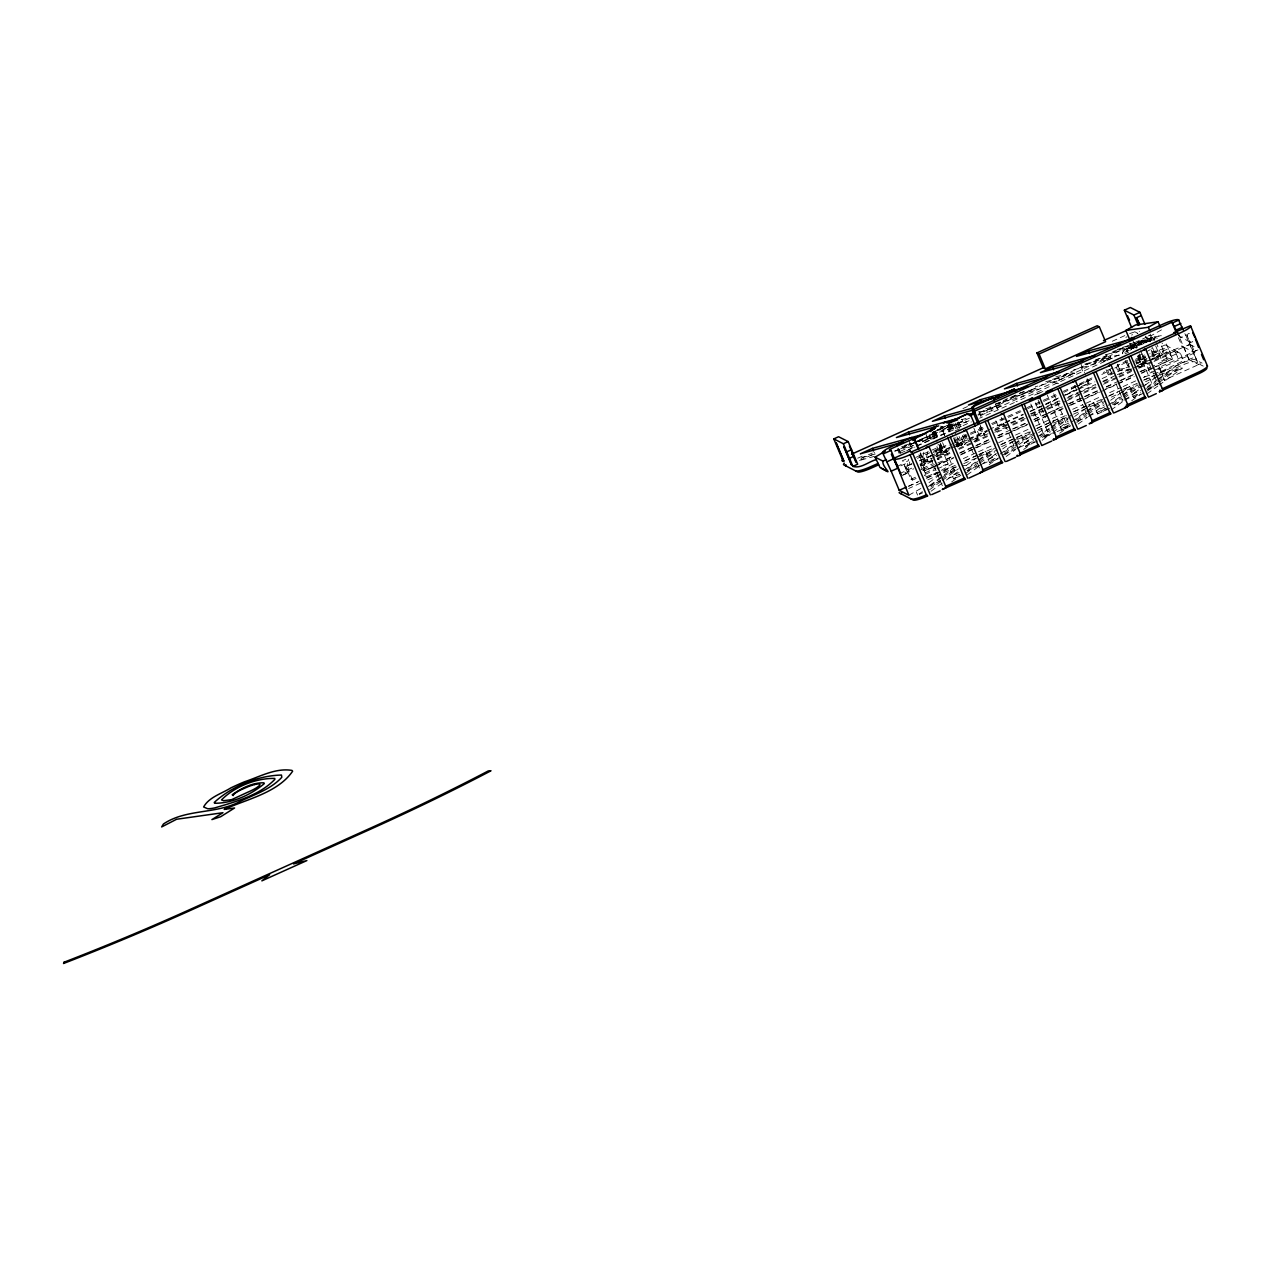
<?xml version="1.0" encoding="UTF-8"?>
<svg xmlns="http://www.w3.org/2000/svg" width="1271" height="1271" viewBox="0 0 1271 1271"><rect width="100%" height="100%" fill="white"/><g stroke="black" fill="none" stroke-linecap="round" stroke-linejoin="round"><path stroke-width="0.75" stroke-dasharray="5 3.75" d="M1145.775 357.326A6.657 1.16 -22.8 0 0 1142.025 359.423L1141.549 359.836A6.657 1.16 -22.8 0 0 1141.215 360.456L1138.562 355.054M941.827 479.167L951.073 472.462L949.802 467.521L942.574 470.778M979.369 461.802L987.074 456.225L987.17 454.51L985.803 451.284L978.94 454.383M1015.386 445.581L1023.091 439.988L1021.805 435.047L1016.673 437.367M1051.387 429.344L1059.093 423.751L1057.822 418.81L1052.674 421.13M1088.945 411.995L1095.094 407.514L1095.189 405.814L1093.823 402.573L1088.691 404.893M1123.405 396.87L1131.111 391.277L1131.19 389.577L1129.84 386.352L1122.976 389.434M1157.865 381.761L1167.112 375.04L1165.841 370.115L1158.977 373.197M956.38 446.169L956.443 445.025M1129.458 366.525L1127.584 365.714L1129.363 363.331M1166.381 344.012L1168.573 349.255L1167.588 351.352L1153.766 359.947M927.814 461.309L927.623 459.625A1.907 0.874 72.4 0 1 927.798 460.245L927.671 461.627L925.129 460.61M921.999 468.935L920.061 463.867L934.55 457.083M1147.189 338.896L1154.259 337.133L1143.773 340.167L1130.618 346.205L1124.009 350.558L1122.531 353.767M1122.468 352.464L1124.009 350.558L1122.372 352.893L1123.469 353.513M916.089 478.468L912.53 480.073L910.926 479.262L906.398 468.475L908.622 459.228M912.53 480.073L908.002 469.285L909.782 461.881M920.617 465.599L923.858 452.174M927.719 451.983L923.556 469.237L926.273 475.719A1.7 1.001 74.6 0 0 926.813 476.498L937.871 472.161M1151.145 340.263L1151.717 338.118M1141.517 343.98L1138.911 345.124L1142.391 343.17L1134.892 347.253M1151.764 348.54L1152.114 347.603M1170.623 355.419L1170.782 354.53A1.7 1.001 74.6 0 0 1170.575 353.513L1168.526 348.667L1148.793 357.564M1192.786 341.438C1189.656 345.537 1184.683 332.97 1189.418 333.415M1119.227 355.483C1114.667 354.212 1101.274 361.727 1103.959 361.361M956.396 445.771L956.682 444.199M957.238 446.471L954.553 437.812M958.318 446.343L958.906 444.119L956.618 438.622M1103.975 360.583L1103.403 361.663L1105.5 360.471L1104.197 361.425M1106.072 369.686L1108.264 374.913L1112.347 371.895M1152.59 347.873L1155.514 354.959L1153.353 356.976M1053.675 393.692L1067.624 426.897L1061.38 428.597L1068.927 425.07M1136.036 361.774L1145.727 356.087M956.777 446.455L957.826 444.246L955.538 438.749M957.857 446.328L958.668 444.945L955.633 437.685M1127.091 351.146L1127.409 349.89M874.4 456.353L859.53 460.467L862.024 457.671L872.303 453.032M1131.174 348.683L1130.697 350.256M1030.829 404.003L1044.778 437.192L1048.686 434.348L1035.214 402.24M1127.552 349.477L1126.583 350.86L1127.313 350.494M1149.349 335.226L1148.46 335.989M1154.878 339.913L1148.126 340.501L1150.398 339.834C1144.583 341.375 1131.015 345.648 1131.444 349.636M1127.091 348.635L1127.647 348.19M1048.607 434.301L1042.713 436.89M1131.921 348.047L1133.875 346.745M1000.627 402.144L997.751 404.242L1017.102 395.503M957.619 447.17L960.018 444.167L956.952 436.731M980.497 426.754L983.5 433.904L987.281 431.171M908.86 495.197L921.014 488.398M929.022 482.599L941.795 473.32M943.4 472.161L949.802 467.521M929.832 485.3L942.621 476.021M944.21 474.861L956.999 465.583M919.187 493.942L922.381 491.623M930.372 485.824L941.557 477.705M943.161 476.546L956.3 468.427M931.039 486.984L940.286 480.279M929.594 489.7L940.778 481.582M942.367 480.422L958.366 468.824M931.023 491.226L944.893 481.169M946.434 480.041L958.763 471.096M966.627 465.202L976.207 458.243M977.812 457.083L985.803 451.284M964.228 470.222L977.018 460.944M978.622 459.784L994.605 448.186M959.097 472.542L952.233 475.64L953.584 478.865L959.986 474.226L950.533 477.451A5.322 0.921 -22.8 0 0 946.927 478.802M967.978 468.427L977.574 461.468M979.163 460.309L987.17 454.51L997.449 449.87M951.645 481.931L960.892 475.227M967.04 470.747L977.828 462.93M965.595 473.463L978.384 464.185M979.989 463.025L994.367 452.587M998.18 458.767L989.601 462.644L988.234 459.403L996.226 453.604M1002.628 448.965L1012.224 442.006M1013.813 440.846L1021.805 435.047M967.04 474.989L979.369 466.044M980.91 464.932L996.305 453.747M1000.245 453.985L1013.035 444.707M1014.623 443.547L1030.622 431.949M989.601 462.644L995.987 458.005L983.436 463.613M1003.979 452.206L1013.575 445.247M1015.179 444.087L1023.171 438.288L1035.166 432.871M989.188 464.582L998.434 457.878M1004.598 453.397L1013.845 446.693M1004.805 454.907L1031.973 435.19M1037.613 440.989L1025.602 446.407L1024.251 443.166L1032.243 437.367M1038.629 432.728L1048.225 425.769M1049.83 424.609L1057.822 418.81M1006.124 456.511L1015.37 449.807M1016.911 448.695L1032.322 437.51M1037.851 436.604L1050.64 427.326M1052.229 426.166L1066.623 415.728M1025.602 446.407L1033.593 440.608M1039.996 435.969L1049.592 429.01M1051.181 427.85L1059.172 422.051L1071.183 416.634M1023.663 449.457L1034.435 441.641M1040.599 437.16L1049.846 430.456M1042.411 437.51L1050.402 431.711M1051.991 430.551L1067.99 418.953M1042.141 440.274L1051.387 433.57M1052.912 432.458L1068.244 421.13M1074.646 416.491L1084.242 409.532M1085.831 408.372L1093.823 402.573M1072.263 421.527L1085.053 412.249M1086.641 411.089L1102.64 399.491M1068.832 423.068L1060.252 426.929L1061.619 430.17L1069.61 424.371M1075.997 419.732L1085.593 412.773M1087.198 411.613L1095.189 405.814L1105.468 401.175M1059.664 433.22L1070.452 425.404M1076.616 420.923L1087.404 413.107M1076.807 422.433L1086.403 415.474M1088.008 414.314L1102.386 403.876M1078.142 424.053L1087.388 417.349M1088.929 416.221L1104.261 404.909M1110.647 400.27L1120.244 393.311M1121.848 392.151L1129.84 386.352M1108.264 405.29L1121.054 396.012M1122.658 394.852L1137.037 384.414M1104.833 406.831L1096.269 410.708L1097.62 413.933L1105.611 408.134M1112.014 403.495L1121.594 396.536M1123.199 395.376L1131.19 389.577L1141.485 384.938M1103.371 411.407L1106.453 409.167M1112.618 404.702L1121.864 397.982M1114.429 405.036L1122.42 399.237M1124.009 398.077L1138.403 387.639M1158.421 383.016L1145.632 392.294L1133.637 397.696L1132.27 394.471L1138.673 389.832L1124.93 399.984M1145.06 385.192L1154.656 378.234M1156.245 377.074L1165.841 370.115M1111.076 410.04L1123.389 401.112M1147.475 386.734L1157.071 379.775M1158.659 378.615L1177.852 364.698L1188.973 359.677L1198.601 364.555L1202.573 362.823M1133.637 397.696L1140.023 393.057M1146.426 388.418L1156.006 381.459M1157.611 380.299L1167.207 373.34L1179.202 367.939L1182.507 368.113L1159.406 384.875M1131.683 400.762L1140.929 394.042M1147.093 389.577L1156.324 382.873M1160.026 381.856L1179.202 367.939L1177.852 364.698M1147.078 393.819L1157.865 385.987M1135.845 343.837L1130.618 346.205L1137.72 342.805M1140.627 350.637L1150.017 373.007L1151.907 371.672M1147.951 389.45L1157.198 384.271A5.322 0.921 -22.8 0 1 1158.215 383.635M1128.187 348.937L1130.316 347.444M1134.669 361.282L1143.995 356.166M1152.003 356.833L1152.702 356.341A6.657 1.16 -22.8 0 0 1153.131 355.102L1152.892 355.086A6.657 1.16 -22.8 0 0 1151.86 355.213M1147.093 336.926L978.019 414.314M1146.839 340.85L1143.773 341.851M977.717 438.908L976.493 439.416L975.191 438.177A1.907 1.319 57.6 0 0 975.54 438.717L976.922 439.416L977.574 436.954M1138.641 368.193L1141.851 366.175L1136.719 353.989M1130.666 347.428L1133.923 345.807M939.126 463.931L952.789 455.924M941.366 470.349L955.045 462.342M973.967 441.53L979.814 437.415A1.668 1.636 17.2 0 0 979.703 436.541L976.732 429.439M1134.368 346.252L1139.42 343.853M1108.264 374.913L1111.95 372.991M1161.487 329.872L1151.733 335.337L1147.983 335.878L1151.447 337.514A13.298 2.304 -22.8 0 1 1147.761 341.406L1145.457 336.164M1135.813 362.457L1140.484 362.346L1144.25 360.217A6.657 1.16 -22.8 0 0 1146.569 359.455M1142.105 353.974L1135.877 357.278M1120.085 350.637L1111.426 355.07A294.586 51.158 -22.8 0 1 1099.463 361.028A286.118 49.68 -22.8 0 1 1083.13 368.94A288.231 50.046 -22.8 0 1 1066.417 376.772L978.908 416.3M1135.368 345.68L1134.018 346.411L1138.165 344.266M1135.496 359.359L1140.103 356.944A22.799 3.956 -22.8 0 1 1144.44 354.959M1128.553 347.555L1131.381 346.236M1132.588 346.093L1134.129 345.267M1153.83 358.819L1163.585 352.051C1161.297 348.302 1153.433 353.195 1149.683 353.815M1147.062 351.352L1150.271 349.668M1140.707 342.677L1146.537 340.437M1145.203 357.326L1140.754 360.09L1139.245 356.674M1127.488 360.344L1117.034 365.667M1126.154 362.299L1114.762 368.082M923.286 469.635L934.423 464.566M1117.479 364.284L1119.513 369.13L1117.67 364.189M1107.661 359.82L1112.983 357.993M1138.18 343.837L1139.134 343.361M1150.398 341.661L1148.809 341.422M1101.814 374.452L1110.234 370.354M1089.406 380.394L1080.143 384.43M1091.71 379.378L1063.938 392.31M1079.587 383.81L1084.385 381.554A293.855 51.031 -22.8 0 0 1092.297 377.789M1063.239 391.373L1077.856 384.605M1138.752 342.55L1143.757 340.612M1124.66 352.321L1142.677 344.028A13.298 2.304 -22.8 0 0 1143.789 343.504M1125.026 353.815L1128.632 352.162M1106.628 360.583L1122.865 353.147M1104.992 361.345L1016.053 401.795M1034.626 395.059L1042.871 391.325M962.925 408.595L968.327 406.164M1112.284 341.248L1124.883 335.576M857.687 458.211L863.088 455.781M859.53 460.467L874.925 453.525L874.019 452.254M942.447 426.802L944.766 435.715M949.612 424.387L942.399 427.628A204.44 35.509 -22.8 0 1 934.741 431.044M951.931 423.847L942.923 427.898A207.109 35.969 -22.8 0 1 932.596 432.505L934.852 437.891M995.32 404.289L1025.935 390.483M899.169 453.509L897.644 449.839L912.038 443.357M913.849 442.53L933.661 433.602L936.441 435.016L920.236 442.324M918.298 441.514L926.861 437.653L930.706 438.098L920.442 442.721M979.337 412.678L998.879 405.179L1002.724 405.624L978.559 412.312M1012.701 396.584L1038.741 389.387L1034.896 388.942L1022.885 394.36L1005.901 399.062M1045.683 381.777L1058.902 378.123L1070.897 372.721L1074.742 373.166L1059.347 380.108L1035.166 386.781M1085.466 364.507L1094.903 361.885L1106.914 356.484L1110.759 356.929L1095.348 363.871L1071.183 370.544M1105.325 354.831L1131.365 347.634L1146.76 340.692L1142.915 340.247L1130.904 345.664L1115.811 349.827M913.039 445.565L900.424 451.253L897.644 449.839M948.531 430.011L970.011 420.304M900.599 453.143L914.755 446.772M916.518 445.962L950.136 430.821L940.699 426.055L944.639 435.413M1014.401 402.542L979.639 418.191M1037.438 393.931L1042.776 391.532M905.858 459.212L902.251 460.833L905.047 462.231L908.638 460.61M1178.868 335.369L1180.282 337.752L1185.795 335.274L1195.137 357.151L1188.846 359.343M915.851 457.369L941.064 445.994L938.268 444.596M1161.742 346.459L1165.412 344.822M954.187 440.481L968.502 434.031M970.281 433.22L984.548 426.786M991.666 423.577L1005.901 417.158M1007.681 416.364L1025.475 408.341M1027.254 407.53L1059.299 393.089M896.802 466.505L903.522 463.486L906.287 468.634L907.653 472.907L900.837 476.037L907.526 473.003L903.522 463.486M900.853 465.853L908.368 462.453M917.408 458.37L948.166 444.516M954.759 441.545L985.263 427.787M992.429 424.546L1025.951 409.437M1027.762 408.627L1057.345 395.297M933.232 452.46L949.215 445.247M950.994 444.453L965.213 438.05M920.156 460.61L928.72 456.734M930.436 455.971L935.583 453.652L936.949 456.877M952.344 446.216L966.786 439.702M968.597 438.892L987.265 430.345M989.06 429.534L1023.155 414.171M1029.939 411.232L1057.25 398.808M1066.226 394.773L1076.998 389.911M1078.793 389.101L1094.951 381.824M1102.132 378.583L1129.045 366.461M1136.226 363.22L1146.998 358.374M956.491 444.866L967.279 439.988M969.09 439.178L987.09 431.06M1003.47 423.672L998.069 426.119L1004.233 424.562L1001.23 417.412M1005.282 422.862L1023.282 414.743M1030.479 411.502L1034.086 409.882A207.109 35.969 -22.8 0 0 1041.759 406.386M918.965 454.653L921.856 461.532L930.753 457.528M932.533 456.718L950.327 448.695M952.106 447.9L982.356 434.253L984.501 435.333L988.091 433.729M983.5 433.904L984.485 433.459M995.257 428.613L1004.233 424.562M936.362 456.257L950.835 449.743M958.08 446.471L970.742 440.767M972.553 439.941L987.027 433.411M994.272 430.154L1008.745 423.624M1010.556 422.814L1023.219 417.095M1030.463 413.838L1044.937 407.308M1046.748 406.498L1059.41 400.778M1068.466 396.695L1095.618 384.462M1102.847 381.205L1115.525 375.485M1117.32 374.675L1129.998 368.955M1137.227 365.698L1149.905 359.979M899.518 473.654L911.768 468.141M920.506 464.185L924.001 462.612L919.664 452.301M995.272 430.488L1024.013 417.524M1031.194 414.282L1041.966 409.421M1043.761 408.627L1059.935 401.334M1067.116 398.093L1077.887 393.232M1079.683 392.421L1095.856 385.129M1103.037 381.904L1112.014 377.852M1119.195 374.611L1131.778 368.94M1133.573 368.129L1147.935 361.647M1149.731 360.837L1182.062 346.268L1183.619 347.047M904.73 472.844L913.722 468.792M920.919 465.536L935.313 459.053M937.124 458.243L949.723 452.555M958.715 448.504L987.503 435.524M994.7 432.267L1005.504 427.406M1012.701 424.164L1028.906 416.856M1030.702 416.046L1045.096 409.548M1046.891 408.738L1061.301 402.256M1068.498 399.015L1095.491 386.845M1104.483 382.778L1117.082 377.106M1118.877 376.295L1131.476 370.608M1138.673 367.367L1189.704 344.393M1189.148 359.836L1183.857 347.174L1189.863 344.473L1198.569 364.634L1164.284 380.029L1158.977 367.43L1199.363 349.271M919.95 464.074L922.953 465.631L935.599 459.943M937.394 459.117L951.836 452.619M959.065 449.362L987.948 436.334M996.972 432.267L1024.045 420.05M1033.069 415.982L1045.699 410.295M1047.511 409.469L1065.559 401.334M1067.37 400.524L1081.812 394.01M1083.623 393.2L1096.253 387.496M1103.466 384.239L1130.555 372.038M1139.579 367.97L1152.209 362.267M1154.02 361.457L1170.257 354.132C1175.516 365.508 1171.719 355.451 1166.921 359.741L1153.448 365.81M1155.657 345.95L1161.773 360.503L1177.724 353.306L1168.526 348.667M922.603 468.332L933.232 463.55M960.018 452.667L974.476 446.153M976.287 445.327L988.933 439.623M997.973 435.556L1010.636 429.852M1012.431 429.026L1026.904 422.512M1034.133 419.255L1046.78 413.552M1048.591 412.725L1061.237 407.022M1068.466 403.765L1097.397 390.721M1106.437 386.654L1119.084 380.95M1120.895 380.124L1133.557 374.421M937.807 463.041L951.28 456.972M959.7 453.175L990.03 439.496M998.45 435.699L1005.186 432.664M1013.607 428.867L1025.411 423.545M1033.831 419.748L1043.936 415.188M1045.62 414.425L1062.477 406.831M1069.213 403.797L1097.858 390.88M1106.278 387.083L1113.015 384.049M1119.751 381.014L1133.239 374.929M1139.976 371.895L1150.08 367.335M920.824 469.142L924.224 470.858L934.169 466.378M935.821 465.599L953.885 457.465M961.098 454.208L971.934 449.314M973.729 448.504L989.982 441.18M997.195 437.923L1008.03 433.046M1009.841 432.235L1027.889 424.085M1035.102 420.828L1062.191 408.627M1069.404 405.37L1080.239 400.492M1087.452 397.235L1098.287 392.358M1105.516 389.101L1116.335 384.207M1118.146 383.397L1132.588 376.883M1141.612 372.816L1150.636 368.749M1152.447 367.939L1172.355 359.042L1141.485 373.388M924.239 470.874L937.426 464.916M933.359 467.22L925.129 470.508L922.953 465.631M935.17 466.409L953.266 458.243M960.511 454.986L989.458 441.927M998.513 437.844L1027.461 424.8M1034.705 421.527L1063.668 408.468M1070.897 405.211L1081.764 400.317M1083.575 399.507L1099.86 392.151M1101.671 391.341L1116.145 384.811M1117.956 384.001L1134.24 376.661M1196.122 350.51L1193.119 351.86L1183.857 347.174M910.926 479.262L916.296 476.847M925.24 472.812L935.964 467.982M1154.926 370.02L1159.788 367.843L1165.078 380.442L1164.284 380.029M925.002 474.464L935.678 469.65M937.458 468.84L948.134 464.026L939.92 444.405M1150.017 373.007L1194.915 352.766L1190.562 342.423L1178.328 335.528M963.37 458.577L975.143 453.27M978.511 451.761L995.32 444.183M998.688 442.658L1013.829 435.842M1015.513 435.079L1028.954 429.01M1035.69 425.976L1049.147 419.923M1052.499 418.397L1062.588 413.853M1072.676 409.294L1082.781 404.75M1086.133 403.241L1101.274 396.409M1109.678 392.628L1121.451 387.305M1123.135 386.559L1136.592 380.49M933.327 474.21L938.093 472.049M908.257 486.253L919.092 481.359M926.321 478.103L940.762 471.589M965.229 460.563L977.224 455.145M1001.23 444.326L1014.957 438.145M1037.247 428.089L1050.958 421.908M1073.248 411.852L1086.975 405.671M1109.265 395.615L1121.26 390.213M1143.55 380.156L1157.277 373.976M908.844 486.237L917.837 482.186M926.829 478.134L955.633 465.154M964.625 461.087L977.224 455.415M979.02 454.605L993.414 448.107M1000.611 444.866L1015.021 438.368M1016.816 437.558L1029.415 431.886M1036.612 428.645L1051.006 422.147M1052.801 421.337L1065.4 415.649M1074.392 411.597L1086.991 405.926M1088.802 405.099L1106.787 396.997M1108.598 396.187L1117.59 392.119M1124.787 388.878L1137.386 383.207M1144.583 379.95L1157.182 374.278M1158.977 373.467L1180.568 363.728A13.298 2.304 -22.8 0 1 1195.248 359.677L1202.064 363.109M920.585 483.123L909.782 488A11.979 2.081 -22.8 0 0 908.67 488.509M927.782 479.882L942.176 473.384M943.972 472.574L956.57 466.902M963.768 463.661L994.367 449.855M1001.564 446.614L1030.352 433.633M1037.549 430.392L1051.959 423.894M1053.754 423.084L1071.755 414.966M1073.55 414.155L1087.944 407.673M1089.74 406.863L1102.338 401.175M1111.347 397.124L1138.339 384.954M1145.536 381.713L1158.135 376.025M1159.93 375.215L1181.522 365.476A11.979 2.081 -22.8 0 1 1194.74 361.822L1203.24 366.127M951.073 472.462L957.905 469.364M987.074 456.225L993.922 453.143M1023.091 439.988L1033.355 435.365M1059.093 423.751L1067.64 419.891M1095.094 407.514L1103.657 403.654M1131.111 391.277L1139.658 387.433M1141.374 386.654L1146.506 384.335L1143.201 384.16M1167.112 375.04L1182.507 368.113M928.227 486.459L941.271 480.581M988.234 459.403L996.814 455.542M1024.251 443.166L1034.53 438.527M1132.27 394.471L1140.85 390.594M967.279 470.906L981.641 464.423M1003.2 454.716L1033.72 440.942M1077.903 421.035L1086.88 416.983M1088.675 416.173L1106.644 408.07M1113.825 404.829L1122.801 400.778M1124.597 399.968L1140.77 392.691M1044.778 437.192L1055.327 432.442M1057.075 431.647L1067.624 426.897M919.298 494.34L922.73 492.783M953.584 478.865L960.447 475.783M1061.619 430.17L1070.182 426.309M1097.62 413.933L1109.631 408.515M969.503 418.127L914.675 442.61M963.053 425.626L971.346 421.908M961.4 426.373L916.534 446.375M955.188 430.805L960.177 428.581M913.055 443.325L894.72 451.459M906.541 450.824L914.866 447.122M1140.786 371.164L1149.381 368.225M1143.296 377.455L1145.044 376.724L1144.25 377.042M1147.125 360.281L1136.242 364.014M1147.03 363.013L1137.068 366.826L1141.851 366.175M1145.425 362.013L1138.609 364.539M1141.437 342.836L1138.943 343.853L1145.743 341.152M1141.39 341.915L1157.15 337.546M1112.681 351.733L1118.385 349.509M1144.663 362.998L1137.37 365.667M1154.497 339.786L1153.369 339.564L1154.64 339.786M1144.663 340.072L1145.648 339.691M932.326 460.309L925.812 462.58L924.287 461.945M1151.494 352.131L1163.68 348.699L1168.573 349.255M1144.964 376.756L1161.201 371.45L1183.285 360.853A1.7 1.35 54 0 0 1183.158 359.884L1180.441 353.417L1162.012 343.091M1144.44 342.423L1145.711 342.01M926.543 461.993L927.655 461.627M1151.891 353.735C1164.919 349.064 1159.629 356.293 1151.558 359.232L1166.413 352.718L1170.257 354.132M948.134 464.026L945.243 464.852A5.322 0.921 -22.8 0 0 941.636 466.187M1129.697 343.901L1142.915 340.247M1122.579 347.38L1146.76 340.692M1143.106 343.154L1147.3 341.978M1095.586 359.614L1106.914 356.484L1105.818 353.894M1084.719 364.126L1110.759 356.929M1055.804 376.883L1070.897 372.721M1052.436 379.33L1074.742 373.166M1019.787 393.12L1034.896 388.942M995.447 404.051L1023.346 396.33L1021.805 391.77M985.676 408.833L998.879 405.179M961.305 419.764L968.74 417.714M978.035 415.14L987.329 412.567L986.884 410.597M940.222 427.676L962.878 421.416L966.723 421.861L936.965 430.091M935.774 430.996L950.867 426.834L962.878 421.416L961.782 418.826M930.865 434.46L951.328 428.804L949.787 424.244M919.314 439.734L926.861 437.653M904.682 445.295L915.835 442.213M917.694 441.688L930.706 438.098M875.226 454.017L862.024 457.671L860.388 453.795M901.647 446.709L914.866 443.071M894.863 450.697L913.452 445.549M1144.25 360.217L1141.533 353.767M1147.316 340.056L1148.905 339.659M1151.621 354.927L1155.514 354.959M1120.021 349.017L1136.481 347.793M1153.893 338.134L1155.975 337.784L1154.783 337.721M1147.284 341.581L1149.048 341.295M1131.047 369.146L1116.891 371.132M1119.513 369.13L1129.49 367.732M1119.703 369.035L1117.241 369.384L1115.779 365.905M1153.989 336.847L1160.884 335.846M1158.612 336.037L1159.867 335.925M1080.97 386.813A204.44 35.509 -22.8 0 0 1087.785 383.286L1089.025 383.207L1085.323 374.389M1160.423 335.751L1161.376 335.766M963.164 465.345L966.468 465.52M1161.773 360.503L1167.858 361.012L1159.311 340.85M1156.499 338.038L1157.42 338.181M1053.659 382.587L1058.934 383.461M935.964 456.464L940.969 455.638L937.204 455.352L934.137 448.107M1126.742 351.336L1127.377 351.638M939.158 459.737L937.283 458.879M1190.562 342.423L1189.005 341.629L1198.474 364.284M1189.608 344.346L1196.027 347.587M1193.358 351.988L1194.915 352.766M1180.441 353.417L1177.041 351.702L1177.724 353.306M1145.838 337.101L1150.922 339.675A11.979 2.081 -22.8 0 1 1151.192 340.024M1134.638 331.699L1137.831 333.32M1158.977 367.43L1159.788 367.843M921.856 461.532L924.001 462.612M924.287 475.275L927.02 476.657M906.398 468.475L908.002 469.285M938.538 459.514L938.252 459.324A1.7 1.35 54 0 1 937.617 458.497M1134.844 347.571L1135.861 347.603A6.593 1.144 -22.8 0 0 1137.466 347.619M926.098 461.881L925.193 460.753M1185.795 335.274L1184.826 333.717M942.971 451.65L946.736 451.952L941.16 452.492L937.839 444.993M1188.973 359.629L1178.503 334.893M925.59 461.627L922.142 453.509M1160.836 370.878L1158.437 365.254M1125.423 360.583L1127.584 365.714M1186.653 334.654L1190.021 342.677M1177.582 331.334L1180.282 337.752M1178.439 337.673L1182.062 346.268M1175.596 352.242L1177.597 357.103A1.7 1.001 74.5 0 1 1177.852 358.104L1177.693 358.994L1177.82 358.12A1.7 1.001 74.5 0 0 1177.597 357.103M1156.006 342.233L1160.344 352.575M1150.112 333.987L1151.733 337.879M1151.319 350.081L1153.512 355.308M1149.556 364.539L1153.353 373.547M1154.1 375.342L1157.897 384.35M1139.388 353.831L1153.337 387.019M1132.461 339.564L1136.115 348.27M1139.054 355.229L1141.136 360.614M1138.562 355.308L1140.754 360.519M1137.767 355.88L1140.484 362.346M1129.824 343.075L1131.365 347.634M1127.012 361.075L1131.397 371.529M1110.012 369.321L1112.268 374.675M1116.081 383.763L1118.385 389.244M1119.147 391.071L1122.992 400.19M1107.613 370.068L1109.09 373.563M1080.874 363.824L1084.576 372.625M1081.113 367.414L1082.59 370.941M1086.292 379.759L1087.785 383.286M1074.678 385.447L1078.475 394.503M1079.238 396.314L1083.813 407.197M1084.576 409.008L1086.864 414.441M1047.225 394.947L1061.349 428.565M1038.01 399.793L1045.477 417.555M1005.297 425.007L1014.989 448.059M995.956 404.893L998.212 410.263M989.998 406.545L992.889 413.774M995.844 420.828L998.275 426.214M979.02 411.486L982.022 418.652M978.94 411.677L981.895 418.715M980.163 425.022L984.501 435.333M979.464 427.374L982.356 434.253M973.84 428.089L977.987 438.002M965.372 434.475L967.644 439.893M971.441 448.917L973.713 454.335M977.51 463.359L980.545 470.588M958.699 421.908L960.94 427.215M963.911 434.317L966.977 441.752L964.578 444.755L965.626 442.53L962.592 435.27M957.381 422.862L959.621 428.184M955.22 423.116L957.444 428.422M961.178 437.303L963.497 443.15L961.098 445.962L962.147 443.738L959.112 436.477M953.901 424.069L956.126 429.391M951.741 424.323L956.205 434.952M950.644 424.45L952.885 429.757M949.675 423.497L952.646 430.599M949.564 424.562L951.804 429.884M948.595 423.624L951.566 430.726M948.484 424.689L951.471 431.79M954.457 438.876L955.935 442.435M948.245 425.531L952.726 436.16M953.472 437.939L955.713 443.261M947.165 425.658L950.152 432.744M942.542 442.578L956.491 475.767M936.092 432.76L937.585 436.303M940.556 443.388L943.733 450.776L947.388 450.935L941.795 451.475L938.491 443.976M935.027 431.489L937.251 436.811M940.238 443.897L943.416 451.284L947.07 451.443L941.477 451.983L938.157 444.485M934.693 431.997L936.934 437.319M934.376 432.505L935.869 436.048M939.587 444.914L942.764 452.301L946.418 452.46L940.826 453L937.521 445.501M933.264 431.552L935.504 436.874M932.946 432.061L937.505 442.753M932.294 433.077L934.535 438.4M931.643 434.094L933.136 437.637M936.87 446.518L940.047 453.89L943.686 454.049L938.109 454.589L934.789 447.09M929.578 434.666L931.802 439.988M928.926 435.683L930.42 439.242M926.098 434.491L929.085 441.577M930.722 458.068L942.351 485.729M920.411 452.73L924.128 461.595M909.019 440.338L912.292 448.139M909.416 442.991L912.038 449.251M898.804 448.647L900.774 453.334M897.898 448.186L899.868 452.873M916.232 491.877L917.583 495.102M977.637 437.113L977.971 438.495M1094.903 361.885L1095.348 363.871M1058.902 378.123L1059.347 380.108M1146.855 341.915A13.298 2.304 -22.8 0 1 1144.853 342.979M1129.681 333.606A13.298 2.304 -22.8 0 1 1134.161 332.144M1139.245 331.397A13.298 2.304 -22.8 0 1 1139.563 331.509M1150.35 341.248A11.979 2.081 -22.8 0 1 1149.874 341.645M1125.836 337.323A11.979 2.081 -22.8 0 1 1126.98 336.815M1131.555 335.051A11.979 2.081 -22.8 0 1 1132.636 334.686M1137.132 333.59A11.979 2.081 -22.8 0 1 1137.767 333.526M1112.475 367.939A293.855 51.031 -22.8 0 1 1103.244 372.498M949.802 447.885A207.109 35.969 -22.8 0 1 935.535 454.176M931.611 455.86A207.109 35.969 -22.8 0 1 919.807 460.865M911.911 464.106A207.109 35.969 -22.8 0 1 904.015 467.299M1089.025 383.207A207.109 35.969 -22.8 0 1 1078.618 388.576M1077.427 389.18A207.109 35.969 -22.8 0 1 1064.224 395.742M1056.837 399.316A207.109 35.969 -22.8 0 1 1045.556 404.623M1074.011 390.356A204.44 35.509 -22.8 0 1 1063.303 395.662M1058.457 397.998A204.44 35.509 -22.8 0 1 1044.873 404.416M1041.124 406.164A204.44 35.509 -22.8 0 1 1033.545 409.612M950.549 447.027A204.44 35.509 -22.8 0 1 935.202 453.811M931.325 455.479A204.44 35.509 -22.8 0 1 919.68 460.42M911.879 463.629A204.44 35.509 -22.8 0 1 904.078 466.775M1079.46 385.113L1071.183 389.053L1079.492 385.097M1149.858 340.04L1149.858 340.04"/><path stroke-width="1.5" d="M915.867 438.034L915.009 438.956A2.351 2.097 87.6 0 0 915.184 440.322L918.917 449.187M931.77 430.329L932.501 428.724L932.517 429.789M930.817 431.6L931.119 430.79M934.185 428.994L935.234 427.135M1128.537 356.627L1145.219 397.648L1146.204 397.807L1124.533 407.689L1127.107 406.974A1.795 1.414 54.1 0 0 1127.87 404.956L1111.076 365.047L1108.519 365.762L1145.695 349.191L1162.472 389.117A1.795 1.414 54 0 1 1161.726 391.103L1159.422 391.77L1160.073 390.006M1053.707 438.765L1053.246 439.957L1055.629 439.305A1.954 1.557 54 0 0 1056.312 438.829L1056.535 438.288A1.716 1.35 54.1 0 0 1056.408 437.272L1039.63 397.362L1037.263 398.014L1093.441 372.61L1110.123 413.631L1111.124 413.79L1089.152 423.751L1091.567 423.084A1.938 1.541 54 0 0 1092.25 422.608L1092.472 422.083A1.716 1.35 54.1 0 0 1092.361 421.066L1075.568 381.141L1073.153 381.808M1057.853 388.719L1074.519 429.757L1075.536 429.9L1053.246 439.957M1017.261 455.177L1016.8 456.305L1019.453 455.574A1.986 1.573 54 0 0 1020.152 455.097L1020.375 454.573A1.7 1.35 54 0 0 1020.263 453.556L1003.47 413.631L1000.833 414.362L1021.741 404.988L1038.407 446.026L1039.44 446.169L1019.167 455.256M980.958 472.304L979.798 472.828L983.261 471.112A1.668 1.319 54 0 0 983.15 470.095L966.373 430.17L963.847 430.869L985.089 421.4L1001.739 462.437L1002.787 462.58L969.074 478.023M947.864 437.971L964.514 479.008L965.563 479.151L942.224 489.494L945.974 487.714A1.668 1.319 54 0 0 945.862 486.682L929.085 446.757L926.289 447.535L966.373 430.17M912.022 452.635L910.068 451.014L893.434 458.513A178.846 31.06 -22.8 0 0 895.213 459.244A13.298 2.304 -22.8 0 0 908.733 455.288L910.052 454.716L926.686 495.738L927.766 495.881L925.987 496.659A11.963 2.081 -22.8 0 1 913.277 500.091L899.518 493.005A13.298 2.304 -22.8 0 1 899.248 492.385M978.019 423.942L972.236 410.183L1163.791 323.803A13.298 2.304 -22.8 0 1 1178.471 319.752L1183.142 329.999M931.532 430.313L932.088 429.264M926.321 432.95L927.957 431.393M929.037 431.362L930.69 429.789M932.421 428.756L933.152 427.707M933.851 429.201L934.582 428.152M932.183 429.233L933.74 427.692M931.532 430.249L932.755 429.217M934.9 427.644L936.457 426.103M934.249 428.661L935.488 427.628M887.047 461.738L893.894 458.609L897.93 468.157L891.178 471.16L882.725 453.096A13.298 2.304 -22.8 0 1 892.051 446.328L911.736 437.446L913.881 438.543L918.218 448.854M843.34 458.799L841.895 460.61L843.293 461.532L833.776 438.908L838.574 436.731L848.17 441.577L857.671 464.217L852.873 466.378L849.473 458.291L854.366 456.082M934.376 426.675L932.199 430.297M974.476 412.455L972.22 407.085L975.81 404.242L992.953 397.744L994.462 401.318M880.056 467.601L875.099 457.163L885.283 451.126M1134.288 337.721A6.657 1.16 -22.8 0 1 1132.985 337.991L1129.236 338.531L1125.852 330.444L1135.591 324.963L1158.088 321.785L1160.121 326.631M1125.852 330.444L1148.349 327.267L1158.088 321.785M1162.33 388.767L1198.378 372.212A13.298 2.304 -22.8 0 0 1207.164 365.683M1149.27 396.854L1156.292 393.629M1111.076 365.047L1093.441 372.61M1126.17 405.274L1145.314 396.552M1159.422 391.77L1198.728 373.706A11.979 2.081 -22.8 0 0 1206.83 368.002M1110.234 412.519L1091.567 420.987M1114.429 412.757L1126.948 407.07M959.955 417.253L967.263 413.933M1074.63 428.645L1055.804 437.129M1078.761 428.883L1086.276 425.499M1131.587 327.441L1124.342 310.203L1130.332 307.503L1139.928 312.348L1144.949 324.312M1036.945 352.909L1097.207 325.757L1099.351 326.838L1105.595 341.708L1045.334 368.876L1043.205 367.78L1036.945 352.909L1039.09 354.005L1045.334 368.876M1039.09 354.005L1099.351 326.838M833.776 438.908L843.356 443.754L848.17 441.577M1124.342 310.203L1133.923 315.049L1139.928 312.348M1139.42 324.725L1136.481 317.75L1141.279 315.573M843.356 443.754L846.756 451.825L851.554 449.664M851.522 454.208L1043.205 367.78M1103.45 340.612L1129.236 329.3M925.24 433.776L872.383 448.377L860.388 453.795L902.648 442.117M959.478 418.032L908.4 432.14L896.389 437.558L938.665 425.88M973.808 407.784L944.401 415.919L932.406 421.321L972.823 410.152M1027.969 386.527L980.418 399.682L968.407 405.084L998.609 396.743M1058.679 371.768L1016.419 383.445L1004.424 388.862L1046.684 377.169M1094.696 355.53L1052.436 367.208L1040.425 372.625L1082.685 360.932M1131.714 339.007L1088.437 350.971L1076.426 356.388L1120.434 344.219M972.22 407.085L992.953 397.744M1014.385 389.037L995.018 397.775L1014.385 389.037L1015.751 392.278M903.173 442.101L896.579 445.072L897.501 445.533M951.995 420.844L967.152 414.012M912.546 438.749L933.661 429.217M913.881 438.543L889.398 449.569L891.003 450.379L901.028 474.417M972.236 410.183L974.38 411.264L1171.941 322.183L1177.772 333.161M913.229 439.178L922.841 434.857M949.246 422.957L957.698 419.732M1172.958 322.707L1178.964 319.99M969.138 414.759L974.476 412.36M883.806 453.636L891.003 450.379M971.266 414.616L974.873 412.996M969.932 415.728L973.538 414.108M1174.849 326.202L1180.854 323.501M875.099 457.163L882.916 461.119L886.459 459.53M1182.427 327.251L1176.898 329.729L1177.296 331.604M1174.182 332.494L1175.532 333.812L1174.182 332.494L1190.387 325.773A13.298 2.304 -22.8 0 1 1181.601 332.287L1143.376 349.843L1145.695 349.191M911.688 451.825L1032.672 397.775L1029.351 400.508L1052.197 390.213L1045.985 391.913L1175.198 333.018M1021.741 404.988L1039.63 397.362M891.178 471.16L899.217 490.32L906.445 487.063M1041.886 445.517L1051.737 441.069M1003.47 413.631L985.089 421.4M1019.39 453.493L1038.518 444.914M1015.624 457.306L1006.41 461.437M1001.866 461.325L982.292 470.048M929.085 446.757L910.052 454.716M964.641 477.896L945.529 486.364M876.386 459.578C869.014 461.373 860.88 468.951 852.873 466.378M878.197 463.375L869.857 467.061A13.298 2.304 -22.8 0 1 855.733 470.874M878.658 464.821L870.333 468.506A11.979 2.081 -22.8 0 1 857.607 471.938L843.817 464.852A13.298 2.304 -22.8 0 1 844.357 463.184M931.691 494.641L940.159 490.892M926.829 494.626L925.51 495.213A13.298 2.304 -22.8 0 1 911.99 499.169L910.274 498.454M849.473 458.291L846.756 451.825M254.359 784.62L255.376 784.366A14.426 2.51 -22.8 0 1 258.569 783.921L259.92 784.382A14.426 2.51 -22.8 0 1 259.236 785.716L256.647 787.686A14.426 2.51 -22.8 0 1 252.532 789.99L251.308 790.594A14.68 2.542 -22.8 0 1 247.48 792.326L231.624 799.65L223.553 800.682L221.504 799.92C234.277 786.797 256.345 777.947 274.743 778.44L274.901 779.314C259.443 795.392 235.659 801.731 214.704 807.911A39.592 6.879 -22.8 0 1 207.666 808.737L203.614 806.974C209.032 797.139 221.758 793.597 230.798 787.925A49.521 8.595 -22.8 0 1 244.556 781.76C259.681 776.788 275.743 767.62 291.996 770.417L292.616 771.227C277.841 792.707 247.257 799.062 224.204 809.405L234.579 807.991L220.677 816.729L211.892 819.604L222.965 812.709L176.605 819.255L161.655 826.944L163.435 824.005C186.487 808.451 216.404 814.536 240.712 801.095C254.883 794.423 270.961 789.148 281.797 777.312L281.479 775.056C257.822 775.532 231.64 786.368 214.275 802.43L214.592 803.256C232.053 803.399 250.975 794.852 264.273 783.635L263.907 782.825C252.643 782.459 241.22 788.338 232.196 794.772L233.276 795.551A14.426 2.51 -22.8 0 1 233.991 794.216L235.723 792.802A14.426 2.51 -22.8 0 1 240.712 789.927L248.322 786.59A14.426 2.51 -22.8 0 1 252.119 785.271A14.68 2.542 -22.8 0 1 254.407 784.509M954.807 419.287L957.301 419.414M951.312 420.494L953.822 420.622M944.591 422.083L947.483 422.512M945.672 421.956L948.706 422.576M946.752 421.829L949.914 422.671M947.832 421.702L949.834 421.622M949.993 421.448L951.995 421.384M943.273 423.036L944.671 422.862M946.514 422.655L948.516 422.592M1132.985 337.991L1132.652 338.038A6.657 1.16 -22.8 0 1 1131.921 337.991M967.898 413.822L969.884 414.219A2.351 2.288 17.1 0 1 970.758 415.252L975.238 425.896M886.221 470.683L882.471 468.84C895.245 476.498 881.74 467.283 882.916 461.119M881.518 468.316L882.837 468.983L880.835 467.935M899.217 490.32L908.86 495.197L897.962 468.189M967.596 414.06L968.232 414.854M1136.481 317.75L1139.865 324.613M1041.712 445.406L1024.251 404.289M1077.744 429.169L1060.284 388.052M1113.491 412.996L1096.047 371.895M1148.38 397.076L1130.936 355.959M930.308 494.864L912.959 453.906M1005.139 461.627L987.805 420.653M967.739 478.246L950.406 437.272M856.05 462.406L856.034 461.77M1192.754 333.002L1193.58 334.559M1129.522 320.085L1128.505 318.036M1194.025 335.512L1194.835 337.435M1190.673 326.123L1207.45 366.048M1198.601 347.46L1195.407 339.071M1201.492 354.482L1203.701 359.741M1171.941 322.183L1176.279 332.509M1148.349 327.267L1149.699 330.492M1133.923 315.049L1138.276 325.392M1088.437 350.971L1089.517 353.56M1052.436 367.208L1053.516 369.797M1016.419 383.445L1017.499 386.034M980.418 399.682L981.498 402.272M974.38 411.264L979.433 423.307M944.401 415.919L945.497 418.493M908.4 432.14L909.48 434.73M910.068 451.014L910.417 451.809M894.562 460.197L897.898 468.141L893.434 458.513M891.336 454.176L893.275 458.783M872.383 448.377L873.479 450.967M849.425 446.042L855.304 460.023M851.983 452.841L855.669 461.58M1127.552 315.78L1128.013 316.892M845.708 465.933A11.979 2.081 -22.8 0 1 845.946 464.662M901.393 494.085A11.979 2.081 -22.8 0 1 901.632 492.83M1131.794 337.927A6.657 1.16 -22.8 0 1 1131.873 337.403M915.406 439.385A204.44 35.509 -22.8 0 1 912.816 440.481M64.027 962.226L63.55 963.497A449.743 78.103 -22.8 0 0 191.46 909.941L269.659 874.686L261.858 880.867L306.867 860.578L293.506 863.93L371.704 828.676A449.727 78.103 -22.8 0 0 491.003 770.782L488.302 770.925A443.96 77.086 -22.8 0 1 370.528 828.088L190.3 909.353A443.96 77.086 -22.8 0 1 64.027 962.226M836.302 443.118L843.865 461.087L836.302 443.118M843.96 446.979L851.522 464.964L844.023 447.042"/></g></svg>
